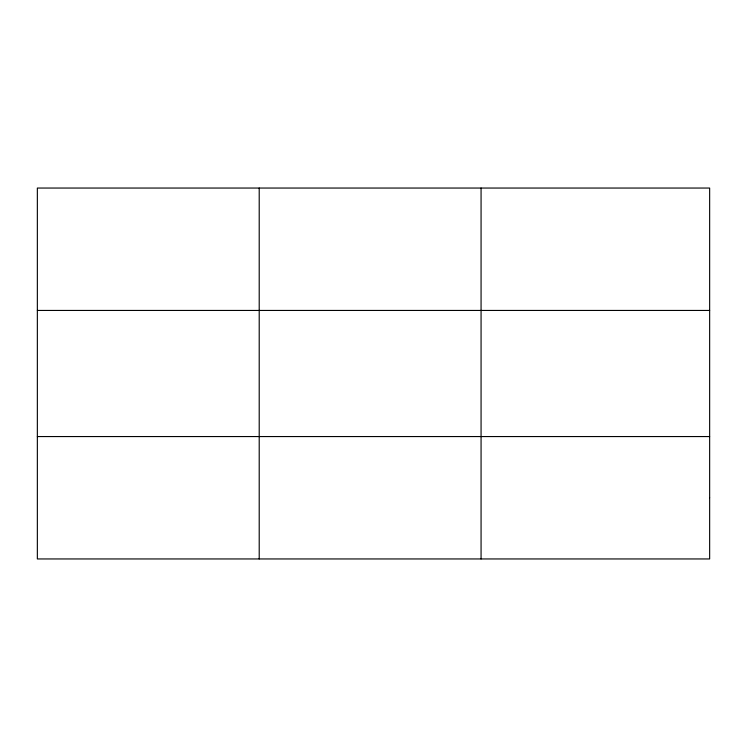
<?xml version="1.0" encoding="UTF-8"?>
<svg xmlns="http://www.w3.org/2000/svg" width="747" height="747" viewBox="0 0 747 747"><rect width="100%" height="100%" fill="white"/><g stroke="black" fill="none" stroke-linecap="round" stroke-linejoin="round"><path stroke-width="1.12" d="M259.209 188.048L259.209 558.952M481.068 188.048L481.068 558.952M37.35 310.444L709.65 310.444M37.35 436.556L709.65 436.556M709.65 497.754L709.65 558.952L37.35 558.952L37.35 188.048L709.65 188.048L709.65 497.754"/></g></svg>
